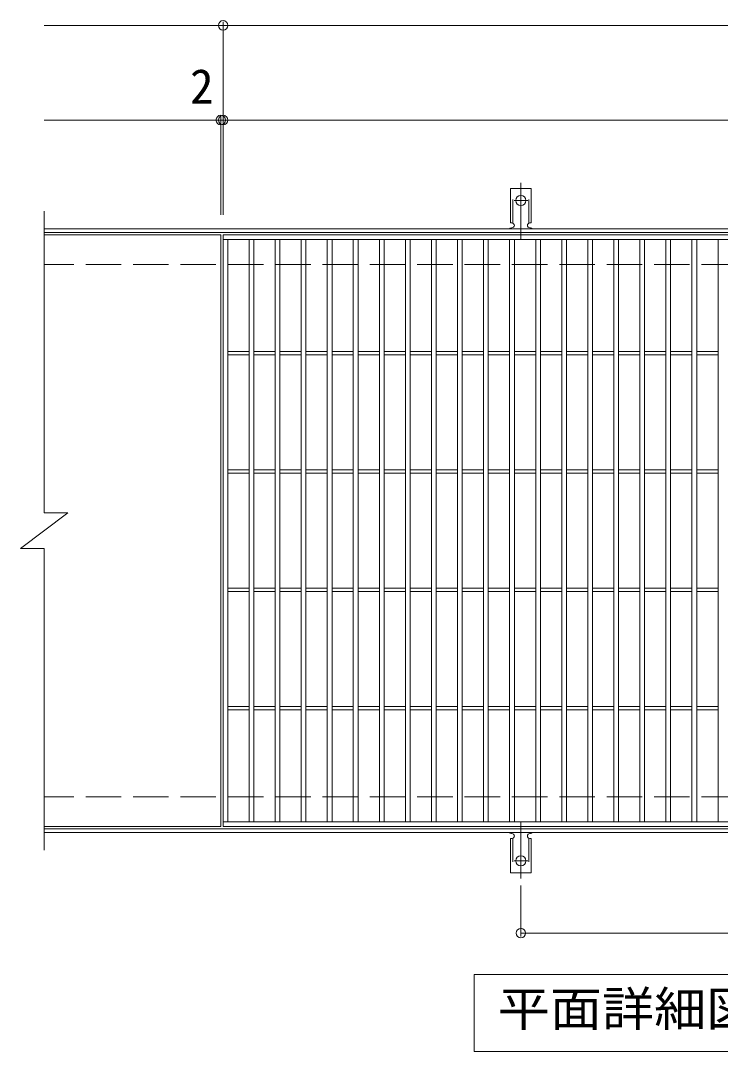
# Model space of a CAD drawing. Units: millimetres, scale not verified. Extents: x -1600 to 1672, y -1371 to 1127.
# Drawn here: x -626 to -35, y 226 to 1097 of the extents above; entities that cross this region are included whole.
import ezdxf
from ezdxf.enums import TextEntityAlignment as Align

# ---------------------------------------------------------------- set-up
doc = ezdxf.new("R2010")
doc.units = ezdxf.units.MM
doc.header["$LTSCALE"] = 10
doc.header["$PDMODE"] = 32
doc.header["$PDSIZE"] = 8
for name, pattern in [('CHAIN2', [12, 9, -1, 1, -1]), ('DASHED2', [3, 2, -1]), ('DASHED3', [4, 3, -1])]:
    doc.linetypes.add(name, pattern=pattern)
for name, color, linetype, lineweight in [('C-1', 2, 'Continuous', 9), ('C-2', 3, 'Continuous', 9), ('C-4', 7, 'Continuous', 9), ('C-5', 7, 'Continuous', 9), ('C-A', 3, 'Continuous', 9)]:
    doc.layers.add(name, color=color, linetype=linetype, lineweight=lineweight)
doc.styles.add('ＭＳ ゴシック', font='')
doc.styles.get('ＭＳ ゴシック').set_extended_font_data('MS Gothic')

msp = doc.modelspace()

# ---------------------------------------------------------------- linework, layer by layer
at = {"layer": 'C-1'}
for p, q in [((698.76, 920.81), (-606.24, 920.81)), ((698.76, 917.81), (-606.24, 917.81)), ((698.76, 413.81), (-606.24, 413.81)), ((698.76, 410.81), (-606.24, 410.81))]:
    msp.add_line(p, q, dxfattribs=at)
at = {"layer": 'C-1', "linetype": 'DASHED3'}
for p, q in [((698.76, 890.81), (-606.24, 890.81)), ((698.76, 440.81), (-606.24, 440.81))]:
    msp.add_line(p, q, dxfattribs=at)
at = {"layer": 'C-2'}
for p, q in [((-606.24, 935.81), (-606.24, 680.81)), ((-457.24, 915.81), (-606.24, 915.81)), ((-457.24, 915.81), (-457.24, 415.81)), ((-455.24, 911.81), (538.76, 911.81)), ((-451.24, 419.81), (-451.24, 911.81)), ((-433.24, 419.81), (-433.24, 911.81)), ((-429.24, 419.81), (-429.24, 911.81)), ((-411.24, 419.81), (-411.24, 911.81)), ((-407.24, 419.81), (-407.24, 911.81)), ((-389.24, 419.81), (-389.24, 911.81)), ((-385.24, 419.81), (-385.24, 911.81)), ((-367.24, 419.81), (-367.24, 911.81)), ((-363.24, 419.81), (-363.24, 911.81)), ((-345.24, 419.81), (-345.24, 911.81)), ((-341.24, 419.81), (-341.24, 911.81)), ((-323.24, 419.81), (-323.24, 911.81)), ((-319.24, 419.81), (-319.24, 911.81)), ((-301.24, 419.81), (-301.24, 911.81)), ((-297.24, 419.81), (-297.24, 911.81)), ((-279.24, 419.81), (-279.24, 911.81)), ((-275.24, 419.81), (-275.24, 911.81)), ((-257.24, 419.81), (-257.24, 911.81)), ((-253.24, 419.81), (-253.24, 911.81)), ((-235.24, 419.81), (-235.24, 911.81)), ((-231.24, 419.81), (-231.24, 911.81)), ((-213.24, 419.81), (-213.24, 911.81)), ((-209.24, 419.81), (-209.24, 911.81)), ((-191.24, 419.81), (-191.24, 911.81)), ((-187.24, 419.81), (-187.24, 911.81)), ((-169.24, 419.81), (-169.24, 911.81)), ((-165.24, 419.81), (-165.24, 911.81)), ((-147.24, 419.81), (-147.24, 911.81)), ((-143.24, 419.81), (-143.24, 911.81)), ((-125.24, 419.81), (-125.24, 911.81)), ((-121.24, 419.81), (-121.24, 911.81)), ((-103.24, 419.81), (-103.24, 911.81)), ((-99.24, 419.81), (-99.24, 911.81)), ((-81.24, 419.81), (-81.24, 911.81)), ((-77.24, 419.81), (-77.24, 911.81)), ((-59.24, 419.81), (-59.24, 911.81)), ((-55.24, 419.81), (-55.24, 911.81)), ((-37.24, 419.81), (-37.24, 911.81)), ((-451.24, 817.31), (-433.24, 817.31)), ((-451.24, 814.31), (-433.24, 814.31)), ((-429.24, 817.31), (-411.24, 817.31)), ((-429.24, 814.31), (-411.24, 814.31)), ((-407.24, 817.31), (-389.24, 817.31)), ((-407.24, 814.31), (-389.24, 814.31)), ((-385.24, 817.31), (-367.24, 817.31)), ((-385.24, 814.31), (-367.24, 814.31)), ((-363.24, 817.31), (-345.24, 817.31)), ((-363.24, 814.31), (-345.24, 814.31)), ((-341.24, 817.31), (-323.24, 817.31)), ((-341.24, 814.31), (-323.24, 814.31)), ((-319.24, 817.31), (-301.24, 817.31)), ((-319.24, 814.31), (-301.24, 814.31)), ((-297.24, 817.31), (-279.24, 817.31)), ((-297.24, 814.31), (-279.24, 814.31)), ((-275.24, 817.31), (-257.24, 817.31)), ((-275.24, 814.31), (-257.24, 814.31)), ((-253.24, 817.31), (-235.24, 817.31)), ((-253.24, 814.31), (-235.24, 814.31)), ((-231.24, 817.31), (-213.24, 817.31)), ((-231.24, 814.31), (-213.24, 814.31)), ((-209.24, 817.31), (-191.24, 817.31)), ((-209.24, 814.31), (-191.24, 814.31)), ((-187.24, 817.31), (-169.24, 817.31)), ((-187.24, 814.31), (-169.24, 814.31)), ((-165.24, 817.31), (-147.24, 817.31)), ((-165.24, 814.31), (-147.24, 814.31)), ((-143.24, 817.31), (-125.24, 817.31)), ((-143.24, 814.31), (-125.24, 814.31)), ((-121.24, 817.31), (-103.24, 817.31)), ((-121.24, 814.31), (-103.24, 814.31)), ((-99.24, 817.31), (-81.24, 817.31)), ((-99.24, 814.31), (-81.24, 814.31)), ((-77.24, 817.31), (-59.24, 817.31)), ((-77.24, 814.31), (-59.24, 814.31)), ((-55.24, 817.31), (-37.24, 817.31)), ((-55.24, 814.31), (-37.24, 814.31)), ((-451.24, 717.31), (-433.24, 717.31)), ((-451.24, 714.31), (-433.24, 714.31)), ((-429.24, 717.31), (-411.24, 717.31)), ((-429.24, 714.31), (-411.24, 714.31)), ((-407.24, 717.31), (-389.24, 717.31)), ((-407.24, 714.31), (-389.24, 714.31)), ((-385.24, 717.31), (-367.24, 717.31)), ((-385.24, 714.31), (-367.24, 714.31)), ((-363.24, 717.31), (-345.24, 717.31)), ((-363.24, 714.31), (-345.24, 714.31)), ((-341.24, 717.31), (-323.24, 717.31)), ((-341.24, 714.31), (-323.24, 714.31)), ((-319.24, 717.31), (-301.24, 717.31)), ((-319.24, 714.31), (-301.24, 714.31)), ((-297.24, 717.31), (-279.24, 717.31)), ((-297.24, 714.31), (-279.24, 714.31)), ((-275.24, 717.31), (-257.24, 717.31)), ((-275.24, 714.31), (-257.24, 714.31)), ((-253.24, 717.31), (-235.24, 717.31)), ((-253.24, 714.31), (-235.24, 714.31)), ((-231.24, 717.31), (-213.24, 717.31)), ((-231.24, 714.31), (-213.24, 714.31)), ((-209.24, 717.31), (-191.24, 717.31)), ((-209.24, 714.31), (-191.24, 714.31)), ((-187.24, 717.31), (-169.24, 717.31)), ((-187.24, 714.31), (-169.24, 714.31)), ((-165.24, 717.31), (-147.24, 717.31)), ((-165.24, 714.31), (-147.24, 714.31)), ((-143.24, 717.31), (-125.24, 717.31)), ((-143.24, 714.31), (-125.24, 714.31)), ((-121.24, 717.31), (-103.24, 717.31)), ((-121.24, 714.31), (-103.24, 714.31)), ((-99.24, 717.31), (-81.24, 717.31)), ((-99.24, 714.31), (-81.24, 714.31)), ((-77.24, 717.31), (-59.24, 717.31)), ((-77.24, 714.31), (-59.24, 714.31)), ((-55.24, 717.31), (-37.24, 717.31)), ((-55.24, 714.31), (-37.24, 714.31)), ((-626.24, 650.81), (-586.24, 680.81)), ((-606.24, 680.81), (-586.24, 680.81)), ((-626.24, 650.81), (-606.24, 650.81)), ((-606.24, 650.81), (-606.24, 395.81)), ((-451.24, 617.31), (-433.24, 617.31)), ((-451.24, 614.31), (-433.24, 614.31)), ((-429.24, 617.31), (-411.24, 617.31)), ((-429.24, 614.31), (-411.24, 614.31)), ((-407.24, 617.31), (-389.24, 617.31)), ((-407.24, 614.31), (-389.24, 614.31)), ((-385.24, 617.31), (-367.24, 617.31)), ((-385.24, 614.31), (-367.24, 614.31)), ((-363.24, 617.31), (-345.24, 617.31)), ((-363.24, 614.31), (-345.24, 614.31)), ((-341.24, 617.31), (-323.24, 617.31)), ((-341.24, 614.31), (-323.24, 614.31)), ((-319.24, 617.31), (-301.24, 617.31)), ((-319.24, 614.31), (-301.24, 614.31)), ((-297.24, 617.31), (-279.24, 617.31)), ((-297.24, 614.31), (-279.24, 614.31)), ((-275.24, 617.31), (-257.24, 617.31)), ((-275.24, 614.31), (-257.24, 614.31)), ((-253.24, 617.31), (-235.24, 617.31)), ((-253.24, 614.31), (-235.24, 614.31)), ((-231.24, 617.31), (-213.24, 617.31)), ((-231.24, 614.31), (-213.24, 614.31)), ((-209.24, 617.31), (-191.24, 617.31)), ((-209.24, 614.31), (-191.24, 614.31)), ((-187.24, 617.31), (-169.24, 617.31)), ((-187.24, 614.31), (-169.24, 614.31)), ((-165.24, 617.31), (-147.24, 617.31)), ((-165.24, 614.31), (-147.24, 614.31)), ((-143.24, 617.31), (-125.24, 617.31)), ((-143.24, 614.31), (-125.24, 614.31)), ((-121.24, 617.31), (-103.24, 617.31)), ((-121.24, 614.31), (-103.24, 614.31)), ((-99.24, 617.31), (-81.24, 617.31)), ((-99.24, 614.31), (-81.24, 614.31)), ((-77.24, 617.31), (-59.24, 617.31)), ((-77.24, 614.31), (-59.24, 614.31)), ((-55.24, 617.31), (-37.24, 617.31)), ((-55.24, 614.31), (-37.24, 614.31)), ((-451.24, 517.31), (-433.24, 517.31)), ((-451.24, 514.31), (-433.24, 514.31)), ((-429.24, 517.31), (-411.24, 517.31)), ((-429.24, 514.31), (-411.24, 514.31)), ((-407.24, 517.31), (-389.24, 517.31)), ((-407.24, 514.31), (-389.24, 514.31)), ((-385.24, 517.31), (-367.24, 517.31)), ((-385.24, 514.31), (-367.24, 514.31)), ((-363.24, 517.31), (-345.24, 517.31)), ((-363.24, 514.31), (-345.24, 514.31)), ((-341.24, 517.31), (-323.24, 517.31)), ((-341.24, 514.31), (-323.24, 514.31)), ((-319.24, 517.31), (-301.24, 517.31)), ((-319.24, 514.31), (-301.24, 514.31)), ((-297.24, 517.31), (-279.24, 517.31)), ((-297.24, 514.31), (-279.24, 514.31)), ((-275.24, 517.31), (-257.24, 517.31)), ((-275.24, 514.31), (-257.24, 514.31)), ((-253.24, 517.31), (-235.24, 517.31)), ((-253.24, 514.31), (-235.24, 514.31)), ((-231.24, 517.31), (-213.24, 517.31)), ((-231.24, 514.31), (-213.24, 514.31)), ((-209.24, 517.31), (-191.24, 517.31)), ((-209.24, 514.31), (-191.24, 514.31)), ((-187.24, 517.31), (-169.24, 517.31)), ((-187.24, 514.31), (-169.24, 514.31)), ((-165.24, 517.31), (-147.24, 517.31)), ((-165.24, 514.31), (-147.24, 514.31)), ((-143.24, 517.31), (-125.24, 517.31)), ((-143.24, 514.31), (-125.24, 514.31)), ((-121.24, 517.31), (-103.24, 517.31)), ((-121.24, 514.31), (-103.24, 514.31)), ((-99.24, 517.31), (-81.24, 517.31)), ((-99.24, 514.31), (-81.24, 514.31)), ((-77.24, 517.31), (-59.24, 517.31)), ((-77.24, 514.31), (-59.24, 514.31)), ((-55.24, 517.31), (-37.24, 517.31)), ((-55.24, 514.31), (-37.24, 514.31)), ((538.76, 419.81), (-455.24, 419.81)), ((-457.24, 415.81), (-606.24, 415.81)), ((538.76, 415.81), (-455.24, 415.81))]:
    msp.add_line(p, q, dxfattribs=at)
msp.add_lwpolyline([(-455.24, 415.81), (-455.24, 915.81), (538.76, 915.81)], dxfattribs=at)
at = {"layer": 'C-4'}
for p, q in [((-606.24, 1092.81), (698.76, 1092.81)), ((-455.24, 932.81), (-455.24, 1095.81)), ((-606.24, 1012.81), (698.76, 1012.81)), ((-457.24, 932.81), (-457.24, 1015.81)), ((-203.74, 366.09), (-203.74, 322.81)), ((-203.74, 325.81), (296.26, 325.81))]:
    msp.add_line(p, q, dxfattribs=at)
for p in [(-455.24, 1092.81), (-457.24, 1012.81), (-455.24, 1012.81), (-203.74, 325.81)]:
    msp.add_point(p, dxfattribs=at)
at = {"layer": 'C-5'}
msp.add_lwpolyline([(-243.24, 225.81), (-243.24, 290.81), (331.76, 290.81), (331.76, 225.81)], close=True, dxfattribs=at)
at = {"layer": 'C-A', "color": 7, "linetype": 'CHAIN2'}
for p, q in [((-203.74, 912.34), (-203.74, 959.74)), ((-209.52, 944.81), (-197.97, 944.81)), ((-203.74, 419.28), (-203.74, 371.88)), ((-209.52, 386.81), (-197.97, 386.81))]:
    msp.add_line(p, q, dxfattribs=at)
at = {"layer": 'C-A'}
for p, q in [((-212.49, 925.81), (-212.49, 954.81)), ((-194.99, 954.81), (-212.49, 954.81)), ((-194.99, 925.81), (-194.99, 954.81)), ((-212.49, 925.81), (-211.24, 925.81)), ((-194.99, 925.81), (-196.24, 925.81)), ((-211.74, 921.81), (-211.24, 921.81)), ((-196.25, 921.81), (-195.73, 921.81)), ((-211.74, 409.81), (-211.24, 409.81)), ((-196.25, 409.81), (-195.73, 409.81)), ((-212.49, 405.81), (-211.24, 405.81)), ((-212.49, 405.81), (-212.49, 376.81)), ((-194.99, 405.81), (-196.24, 405.81)), ((-194.99, 405.81), (-194.99, 376.81)), ((-194.99, 376.81), (-212.49, 376.81))]:
    msp.add_line(p, q, dxfattribs=at)
at = {"layer": 'C-A', "linetype": 'DASHED2'}
for p, q in [((-210.49, 925.67), (-210.49, 954.81)), ((-196.99, 925.67), (-196.99, 954.81)), ((-210.49, 405.96), (-210.49, 376.81)), ((-196.99, 405.96), (-196.99, 376.81))]:
    msp.add_line(p, q, dxfattribs=at)
at = {"layer": 'C-A'}
for centre in [(-203.74, 944.81), (-203.74, 386.81)]:
    msp.add_circle(centre, 4.25, dxfattribs=at)
for centre, start, end in [((-211.24, 923.81), 270, 90), ((-196.24, 923.81), 90, 269.8667), ((-211.74, 919.81), 90.27596, 150.00047), ((-195.74, 919.81), 29.99927, 89.75836), ((-211.74, 411.81), 209.99951, 269.72403), ((-211.24, 407.81), 270, 90), ((-196.24, 407.81), 90.13329, 270), ((-195.74, 411.81), 270.24162, 330.00072)]:
    msp.add_arc(centre, 2, start, end, dxfattribs=at)

# ---------------------------------------------------------------- texts
at = {"layer": 'C-4', "color": 2, "style": 'ＭＳ ゴシック'}
msp.add_text('2', height=29.33, dxfattribs=at).set_placement((-483.2, 1017.81), align=Align.BOTTOM_LEFT)
at = {"layer": 'C-5', "color": 2, "style": 'ＭＳ ゴシック', "width": 1.1}
msp.add_text('平面詳細図\u3000Ｓ＝１：１０', height=29.33, dxfattribs=at).set_placement((-223.24, 238.31), align=Align.BOTTOM_LEFT)

doc.saveas('drawing.dxf')
